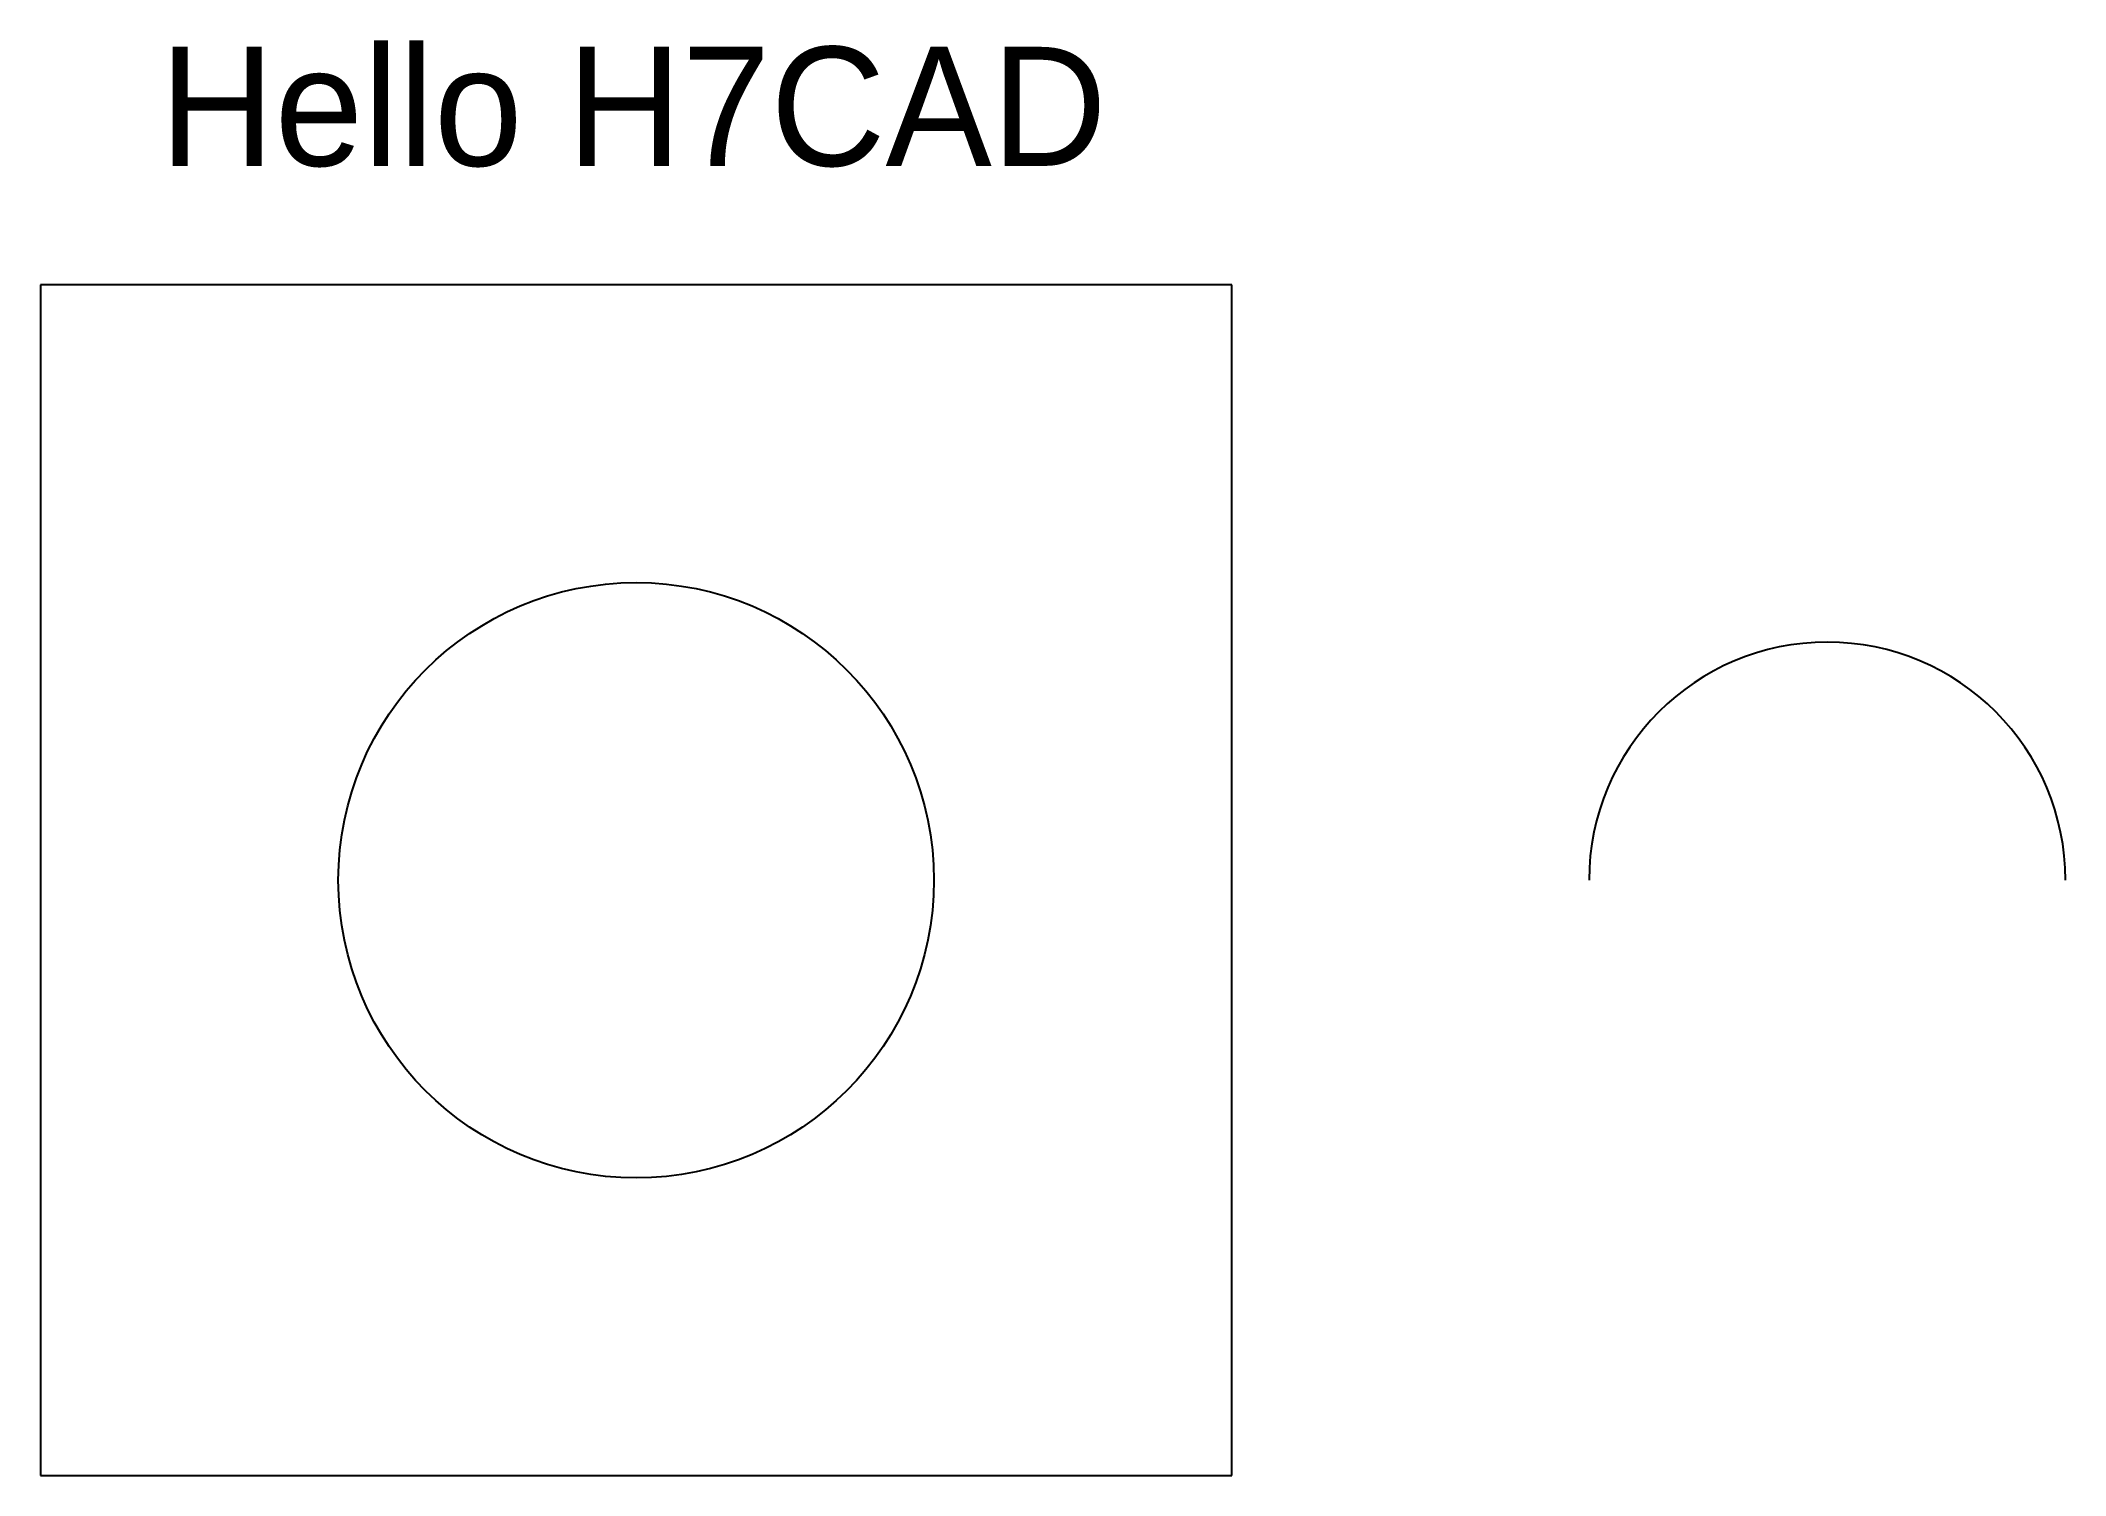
# Model space of a CAD drawing. Extents: x 0 to 170, y 0 to 121.
import ezdxf

# ---------------------------------------------------------------- set-up
doc = ezdxf.new("R2010")
doc.units = 0

msp = doc.modelspace()

# ---------------------------------------------------------------- linework, layer by layer
for p, q in [((100, 100), (0, 100)), ((0, 100), (0, 0)), ((100, 0), (100, 100)), ((0, 0), (100, 0))]:
    msp.add_line(p, q)
msp.add_circle((50, 50), 25)
msp.add_arc((150, 50), 20, 0, 180)

# ---------------------------------------------------------------- texts
msp.add_text('Hello H7CAD', height=10).set_placement((10, 110))

doc.saveas('drawing.dxf')
